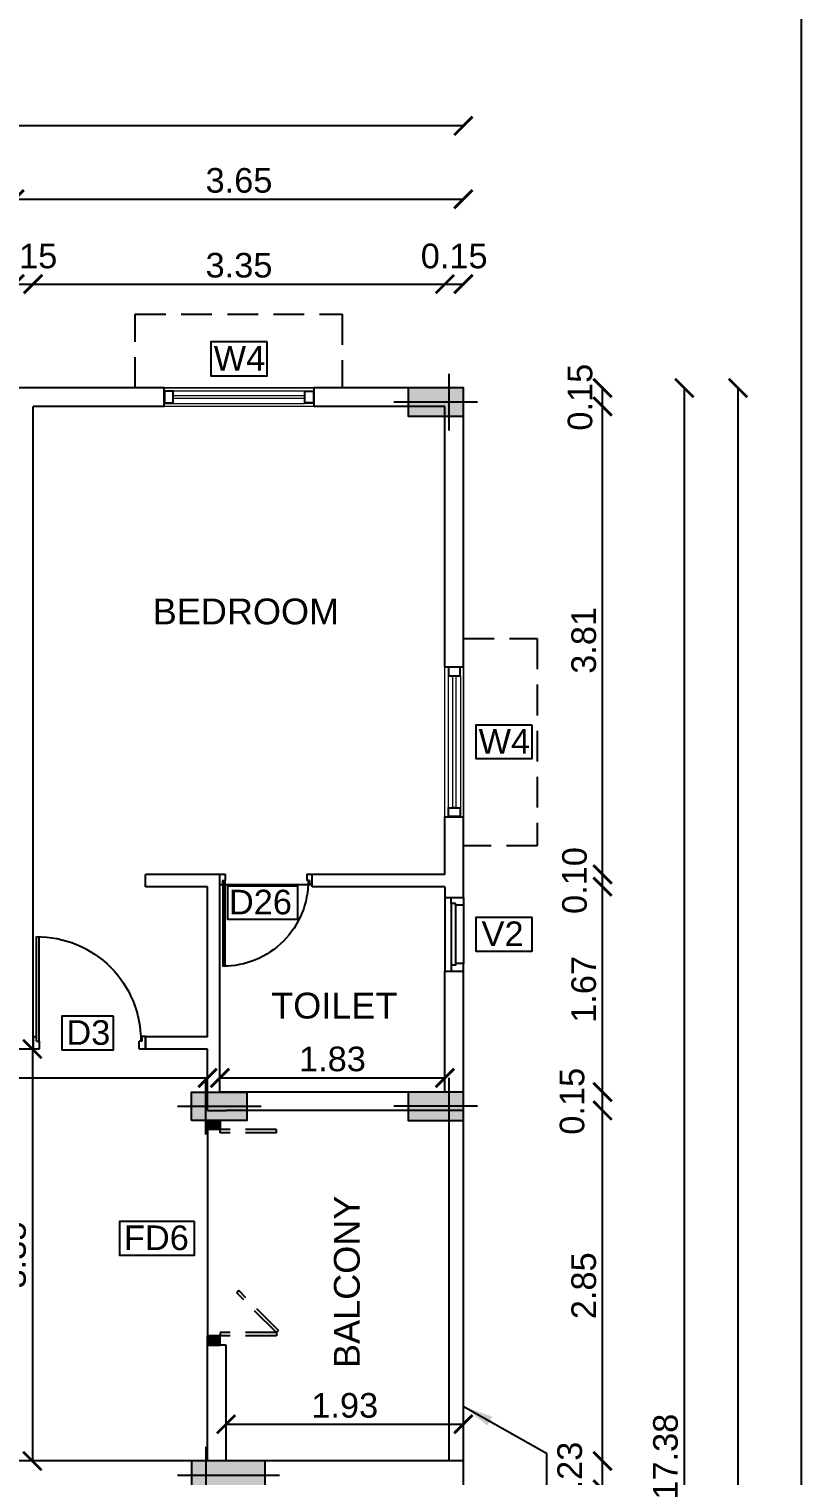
# Model space of a CAD drawing. Header units: metres. Extents: x 2130 to 3135, y 5414 to 5819.
# Drawn here: x 2856.47 to 2862.75, y 5640.43 to 5652.19 of the extents above; entities that cross this region are included whole.
import ezdxf
from ezdxf.enums import TextEntityAlignment as Align

# ---------------------------------------------------------------- set-up
doc = ezdxf.new("R2010")
doc.units = ezdxf.units.M
doc.header["$MEASUREMENT"] = 0
doc.header["$PDMODE"] = 34
doc.linetypes.add('HIDDEN', pattern=[0.375, 0.25, -0.125])
doc.layers.get('0').update_dxf_attribs({"lineweight": 18})
doc.layers.get('Defpoints').update_dxf_attribs({"lineweight": 18})
for name, color, linetype in [('col', 1, 'Continuous'), ('DIM', 8, 'Continuous'), ('JD', 3, 'Continuous'), ('TITLE', 7, 'Continuous'), ('WALL', 2, 'Continuous'), ('WIN', 5, 'Continuous')]:
    doc.layers.add(name, color=color, linetype=linetype)
doc.layers.add('text', color=7, linetype='Continuous', lineweight=25)
doc.styles.add('A1', font='arial.ttf')
doc.styles.add('R1', font='arial.ttf')
doc.dimstyles.new('DIM-CMDA', dxfattribs={"dimtxt": 0.2, "dimasz": 0.15, "dimexe": 0.05, "dimexo": 0.0625, "dimgap": 0.05, "dimtad": 1, "dimzin": 1, "dimdsep": 46, "dimtxsty": 'R1', "dimblk": 'ARCHTICK', "dimcen": 0.09, "dimse1": 1, "dimse2": 1, "dimclrd": 8, "dimclre": 8, "dimadec": 0, "dimazin": 0, "dimtm": 1e-09, "dimtfac": 1, "dimtofl": 0, "dimtmove": 2, "dimatfit": 3, "dimfxl": 0, "dimtolj": 1, "dimtzin": 0, "dimlwd": -1, "dimlwe": -1, "dimarcsym": 0})

# ---------------------------------------------------------------- blocks, each defined once
blk = doc.blocks.new('A$C43150011')
at = {"layer": 'WIN'}
for p, q in [((0.667, 0.75), (0.749, 0.75)), ((0.667, 0.75), (0.667, 0.728)), ((0.698, 0.728), (0.667, 0.728)), ((0.698, 0.728), (0.698, 0.708)), ((0.749, 0.708), (0.698, 0.708)), ((0.749, 0.708), (0.749, 0.75)), ((0.698, 0.023), (0, 0.023)), ((0.698, 0.04), (0.001, 0.04)), ((0.667, 0), (0.667, 0.022)), ((0.698, 0.022), (0.667, 0.022)), ((0.667, 0), (0.749, 0)), ((0.749, 0.042), (0.698, 0.042)), ((0.698, 0.022), (0.698, 0.042)), ((0.749, 0), (0.749, 0.042))]:
    blk.add_line(p, q, dxfattribs=at)
blk.add_lwpolyline([(0.667, 0), (0.667, 0.75)], dxfattribs=at)
blk.add_arc((0.694, 0.025), 0.693, 89.6455, 180.1793, dxfattribs=at)
blk = doc.blocks.new('A$C451D3D78')
at = {"layer": 'WIN'}
for p, q in [((0.851, 0.887), (0, 0.887)), ((0.851, 0.866), (0.001, 0.866)), ((0.813, 0.915), (0.913, 0.915)), ((0.813, 0.915), (0.813, 0.888)), ((0.851, 0.888), (0.813, 0.888)), ((0.851, 0.888), (0.851, 0.864)), ((0.913, 0.864), (0.851, 0.864)), ((0.913, 0.915), (0.913, 0.864)), ((0.851, 0.027), (0.813, 0.027)), ((0.813, 0), (0.813, 0.027)), ((0.913, 0.051), (0.851, 0.051)), ((0.851, 0.027), (0.851, 0.051)), ((0.913, 0.051), (0.913, 0)), ((0.813, 0), (0.913, 0))]:
    blk.add_line(p, q, dxfattribs=at)
blk.add_arc((0.846, 0.885), 0.846, 179.8207, 270.3545, dxfattribs=at)
blk = doc.blocks.new('A$C36B25374')
at = {"layer": 'WIN', "linetype": 'HIDDEN'}
for p, q in [((0.076, 0.559), (0.076, 0.102)), ((0.102, 0.559), (0.076, 0.559)), ((0.12, 0.577), (0.102, 0.559)), ((0.102, 0.559), (0.102, 0.102)), ((0.102, 0.559), (0.425, 0.236)), ((0.12, 0.577), (0.443, 0.253)), ((1.727, 0.559), (1.727, 0.102)), ((1.727, 0.559), (1.753, 0.559)), ((1.753, 0.559), (1.753, 0.102)), ((0.443, 0.253), (0.425, 0.236)), ((0.102, 0.102), (0.076, 0.102)), ((1.727, 0.102), (1.753, 0.102))]:
    blk.add_line(p, q, dxfattribs=at)
at = {"layer": 'WIN'}
for p, q in [((0, 0), (0, 0.102)), ((0, 0), (0, 0.102)), ((0, 0), (0, 0.102)), ((0, 0), (0, 0.102)), ((0, 0.102), (0.076, 0.102)), ((0, 0), (0.076, 0)), ((0.076, 0.102), (0.076, 0)), ((1.753, 0), (0.076, 0)), ((1.753, 0.102), (1.753, 0)), ((1.829, 0.102), (1.753, 0.102)), ((1.829, 0), (1.753, 0)), ((1.829, 0), (1.829, 0.102)), ((1.829, 0), (1.829, 0.102)), ((1.829, 0), (1.829, 0.102)), ((1.829, 0), (1.829, 0.102))]:
    blk.add_line(p, q, dxfattribs=at)
for points in [[(0, 0.102), (0, 0), (0.076, 0.102), (0.076, 0)], [(1.753, 0.102), (1.753, 0), (1.829, 0.102), (1.829, 0)]]:
    blk.add_solid(points, dxfattribs=at)
blk = doc.blocks.new('A$C5D530010')
at = {"layer": 'WIN', "lineweight": 9}
blk.add_lwpolyline([(0.064, 0.077), (0.064, 1.143), (0.089, 1.143), (0.089, 0.077)], close=True, dxfattribs=at)
at = {"color": 7, "lineweight": 9}
for points in [[(0.025, 1.22), (0.127, 1.22), (0.127, 1.143), (0.025, 1.143)], [(0.025, 0), (0.025, 0.077), (0.127, 0.077), (0.127, 0)]]:
    blk.add_wipeout(points, dxfattribs=at).dxf.layer = 'WIN'
at = {"layer": 'WIN', "lineweight": 9}
for p, q in [((0, 0), (0, 1.22)), ((0.15, 0), (0.15, 1.22)), ((0.025, 1.143), (0.025, 0.077)), ((0.127, 1.143), (0.127, 0.077))]:
    blk.add_line(p, q, dxfattribs=at)
at = {"layer": 'WIN', "color": 7, "lineweight": 9}
for points in [[(0.025, 1.22), (0.025, 1.143), (0.127, 1.143), (0.127, 1.22), (0.025, 1.22)], [(0.127, 0), (0.025, 0), (0.025, 0.077), (0.127, 0.077), (0.127, 0)]]:
    blk.add_lwpolyline(points, dxfattribs=at)
for points in [[(0.031, 1.214), (0.031, 1.149), (0.121, 1.149), (0.121, 1.214)], [(0.121, 0.006), (0.031, 0.006), (0.031, 0.071), (0.121, 0.071)]]:
    blk.add_lwpolyline(points, close=True, dxfattribs=at)
blk = doc.blocks.new('A$C1E3E09E3')
at = {"layer": 'WIN'}
for p, q in [((0, 0.6), (0, 0)), ((0.05, 0.551), (0.05, 0.049)), ((0.087, 0.537), (0.087, 0.063)), ((0.15, 0.537), (0.15, 0.063))]:
    blk.add_line(p, q, dxfattribs=at)
at = {"layer": 'WIN', "color": 9}
for points in [[(0.05, 0.551), (0.05, 0.6), (0.15, 0.6), (0.15, 0.537), (0.087, 0.537), (0.087, 0.551), (0.05, 0.551)], [(0.05, 0.049), (0.05, 0), (0.15, 0), (0.15, 0.063), (0.087, 0.063), (0.087, 0.049), (0.05, 0.049)]]:
    blk.add_lwpolyline(points, dxfattribs=at)
blk = doc.blocks.new('230x600')
blk.add_hatch(color=0).paths.add_polyline_path([(1593.962, -175.039), (1594.192, -175.039), (1594.192, -175.639), (1593.962, -175.639)])
at = {"color": 0}
for p, q in [((1594.077, -174.924), (1594.077, -175.754)), ((1593.847, -175.154), (1594.307, -175.154))]:
    blk.add_line(p, q, dxfattribs=at)
blk.add_lwpolyline([(1593.962, -175.039), (1594.192, -175.039), (1594.192, -175.639), (1593.962, -175.639)], close=True, dxfattribs=at)
blk = doc.blocks.new('230x450')
blk.add_hatch(color=0).paths.add_polyline_path([(1594.873, -175.039), (1595.103, -175.039), (1595.103, -175.489), (1594.873, -175.489)])
at = {"color": 0}
for p, q in [((1594.988, -174.924), (1594.988, -175.604)), ((1594.758, -175.154), (1595.218, -175.154))]:
    blk.add_line(p, q, dxfattribs=at)
blk.add_lwpolyline([(1594.873, -175.039), (1595.103, -175.039), (1595.103, -175.489), (1594.873, -175.489)], close=True, dxfattribs=at)
blk = doc.blocks.new('_ArchTick')
at = {"color": 0, "linetype": 'ByBlock', "const_width": 0.15}
blk.add_lwpolyline([(-0.5, -0.5), (0.5, 0.5)], dxfattribs=at)
blk = doc.blocks.new('*D586')
at = {"layer": 'Defpoints', "color": 0}
for p in [(2856.505, 5650.112), (2856.355, 5648.617), (2856.505, 5648.598)]:
    blk.add_point(p, dxfattribs=at)
at = {"layer": 'DIM', "color": 8}
blk.add_line((2856.355, 5650.112), (2856.505, 5650.112), dxfattribs=at)
at = {"layer": 'DIM', "color": 8, "xscale": 0.15, "yscale": 0.15, "zscale": 0.15, "rotation": 180}
blk.add_blockref('_ArchTick', (2856.355, 5650.112), dxfattribs=at)
at = {"layer": 'DIM', "color": 8, "xscale": 0.15, "yscale": 0.15, "zscale": 0.15}
blk.add_blockref('_ArchTick', (2856.505, 5650.112), dxfattribs=at)
at = {"layer": 'DIM', "color": 0, "insert": (2856.43, 5650.339), "char_height": 0.2, "attachment_point": 5, "style": 'R1'}
blk.add_mtext('\\A1;0.15', dxfattribs=at)
blk = doc.blocks.new('*D587')
at = {"layer": 'Defpoints', "color": 0}
for p in [(2859.855, 5650.112), (2859.855, 5648.659), (2856.505, 5648.598)]:
    blk.add_point(p, dxfattribs=at)
at = {"layer": 'DIM', "color": 8}
blk.add_line((2856.505, 5650.112), (2859.855, 5650.112), dxfattribs=at)
at = {"layer": 'DIM', "color": 8, "xscale": 0.15, "yscale": 0.15, "zscale": 0.15, "rotation": 180}
blk.add_blockref('_ArchTick', (2856.505, 5650.112), dxfattribs=at)
at = {"layer": 'DIM', "color": 8, "xscale": 0.15, "yscale": 0.15, "zscale": 0.15}
blk.add_blockref('_ArchTick', (2859.855, 5650.112), dxfattribs=at)
at = {"layer": 'DIM', "color": 0, "insert": (2858.18, 5650.264), "char_height": 0.2, "attachment_point": 5, "style": 'R1'}
blk.add_mtext('\\A1;3.35', dxfattribs=at)
blk = doc.blocks.new('*D588')
at = {"layer": 'Defpoints', "color": 0}
for p in [(2860.005, 5650.112), (2859.855, 5648.659), (2860.005, 5648.659)]:
    blk.add_point(p, dxfattribs=at)
at = {"layer": 'DIM', "color": 8}
blk.add_line((2859.855, 5650.112), (2860.005, 5650.112), dxfattribs=at)
at = {"layer": 'DIM', "color": 8, "xscale": 0.15, "yscale": 0.15, "zscale": 0.15, "rotation": 180}
blk.add_blockref('_ArchTick', (2859.855, 5650.112), dxfattribs=at)
at = {"layer": 'DIM', "color": 8, "xscale": 0.15, "yscale": 0.15, "zscale": 0.15}
blk.add_blockref('_ArchTick', (2860.005, 5650.112), dxfattribs=at)
at = {"layer": 'DIM', "color": 0, "insert": (2859.93, 5650.339), "char_height": 0.2, "attachment_point": 5, "style": 'R1'}
blk.add_mtext('\\A1;0.15', dxfattribs=at)
blk = doc.blocks.new('*D594')
at = {"layer": 'Defpoints', "color": 0}
for p in [(2860.005, 5650.802), (2856.355, 5648.713), (2860.005, 5648.659)]:
    blk.add_point(p, dxfattribs=at)
at = {"layer": 'DIM', "color": 8}
blk.add_line((2856.355, 5650.802), (2860.005, 5650.802), dxfattribs=at)
at = {"layer": 'DIM', "color": 8, "xscale": 0.15, "yscale": 0.15, "zscale": 0.15, "rotation": 180}
blk.add_blockref('_ArchTick', (2856.355, 5650.802), dxfattribs=at)
at = {"layer": 'DIM', "color": 8, "xscale": 0.15, "yscale": 0.15, "zscale": 0.15}
blk.add_blockref('_ArchTick', (2860.005, 5650.802), dxfattribs=at)
at = {"layer": 'DIM', "color": 0, "insert": (2858.18, 5650.954), "char_height": 0.2, "attachment_point": 5, "style": 'R1'}
blk.add_mtext('\\A1;3.65', dxfattribs=at)
blk = doc.blocks.new('*D595')
at = {"layer": 'Defpoints', "color": 0}
for p in [(2837.205, 5651.398), (2837.205, 5648.134), (2860.005, 5647.863)]:
    blk.add_point(p, dxfattribs=at)
at = {"layer": 'DIM', "color": 8}
blk.add_line((2860.005, 5651.398), (2837.205, 5651.398), dxfattribs=at)
at = {"layer": 'DIM', "color": 8, "xscale": 0.15, "yscale": 0.15, "zscale": 0.15, "rotation": 180}
blk.add_blockref('_ArchTick', (2837.205, 5651.398), dxfattribs=at)
at = {"layer": 'DIM', "color": 8, "xscale": 0.15, "yscale": 0.15, "zscale": 0.15}
blk.add_blockref('_ArchTick', (2860.005, 5651.398), dxfattribs=at)
at = {"layer": 'DIM', "color": 0, "insert": (2848.605, 5651.55), "char_height": 0.2, "attachment_point": 5, "style": 'R1'}
blk.add_mtext('\\A1;22.80', dxfattribs=at)
blk = doc.blocks.new('*D553')
at = {"layer": 'Defpoints', "color": 0}
for p in [(2859.185, 5640.542), (2861.137, 5640.542), (2859.17, 5640.312)]:
    blk.add_point(p, dxfattribs=at)
at = {"layer": 'DIM', "color": 8}
blk.add_line((2861.137, 5640.312), (2861.137, 5640.542), dxfattribs=at)
at = {"layer": 'DIM', "color": 8, "xscale": 0.15, "yscale": 0.15, "zscale": 0.15}
for p, rotation in [((2861.137, 5640.542), 90), ((2861.137, 5640.312), 270)]:
    blk.add_blockref('_ArchTick', p, dxfattribs=dict(at, rotation=rotation))
at = {"layer": 'DIM', "color": 0, "insert": (2860.871, 5640.427), "char_height": 0.2, "attachment_point": 5, "rotation": 90, "style": 'R1'}
blk.add_mtext('\\A1;0.23', dxfattribs=at)
blk = doc.blocks.new('*D554')
at = {"layer": 'Defpoints', "color": 0}
for p in [(2859.04, 5643.392), (2861.137, 5643.392), (2859.185, 5640.542)]:
    blk.add_point(p, dxfattribs=at)
at = {"layer": 'DIM', "color": 8}
blk.add_line((2861.137, 5640.542), (2861.137, 5643.392), dxfattribs=at)
at = {"layer": 'DIM', "color": 8, "xscale": 0.15, "yscale": 0.15, "zscale": 0.15}
for p, rotation in [((2861.137, 5643.392), 90), ((2861.137, 5640.542), 270)]:
    blk.add_blockref('_ArchTick', p, dxfattribs=dict(at, rotation=rotation))
at = {"layer": 'DIM', "color": 0, "insert": (2860.985, 5641.967), "char_height": 0.2, "attachment_point": 5, "rotation": 90, "style": 'R1'}
blk.add_mtext('\\A1;2.85', dxfattribs=at)
blk = doc.blocks.new('*D555')
at = {"layer": 'Defpoints', "color": 0}
for p in [(2859.052, 5643.542), (2861.137, 5643.542), (2859.04, 5643.392)]:
    blk.add_point(p, dxfattribs=at)
at = {"layer": 'DIM', "color": 8}
blk.add_line((2861.137, 5643.392), (2861.137, 5643.542), dxfattribs=at)
at = {"layer": 'DIM', "color": 8, "xscale": 0.15, "yscale": 0.15, "zscale": 0.15}
for p, rotation in [((2861.137, 5643.542), 90), ((2861.137, 5643.392), 270)]:
    blk.add_blockref('_ArchTick', p, dxfattribs=dict(at, rotation=rotation))
at = {"layer": 'DIM', "color": 0, "insert": (2860.89, 5643.467), "char_height": 0.2, "attachment_point": 5, "rotation": 90, "style": 'R1'}
blk.add_mtext('\\A1;0.15', dxfattribs=at)
blk = doc.blocks.new('*D556')
at = {"layer": 'Defpoints', "color": 0}
for p in [(2859.084, 5645.212), (2861.137, 5645.212), (2859.052, 5643.542)]:
    blk.add_point(p, dxfattribs=at)
at = {"layer": 'DIM', "color": 8}
blk.add_line((2861.137, 5643.542), (2861.137, 5645.212), dxfattribs=at)
at = {"layer": 'DIM', "color": 8, "xscale": 0.15, "yscale": 0.15, "zscale": 0.15}
for p, rotation in [((2861.137, 5645.212), 90), ((2861.137, 5643.542), 270)]:
    blk.add_blockref('_ArchTick', p, dxfattribs=dict(at, rotation=rotation))
at = {"layer": 'DIM', "color": 0, "insert": (2860.985, 5644.377), "char_height": 0.2, "attachment_point": 5, "rotation": 90, "style": 'R1'}
blk.add_mtext('\\A1;1.67', dxfattribs=at)
blk = doc.blocks.new('*D557')
at = {"layer": 'Defpoints', "color": 0}
for p in [(2859.106, 5645.312), (2861.137, 5645.312), (2859.084, 5645.212)]:
    blk.add_point(p, dxfattribs=at)
at = {"layer": 'DIM', "color": 8}
blk.add_line((2861.137, 5645.212), (2861.137, 5645.312), dxfattribs=at)
at = {"layer": 'DIM', "color": 8, "xscale": 0.15, "yscale": 0.15, "zscale": 0.15}
for p, rotation in [((2861.137, 5645.312), 90), ((2861.137, 5645.212), 270)]:
    blk.add_blockref('_ArchTick', p, dxfattribs=dict(at, rotation=rotation))
at = {"layer": 'DIM', "color": 0, "insert": (2860.91, 5645.262), "char_height": 0.2, "attachment_point": 5, "rotation": 90, "style": 'R1'}
blk.add_mtext('\\A1;0.10', dxfattribs=at)
blk = doc.blocks.new('*D558')
at = {"layer": 'Defpoints', "color": 0}
for p in [(2859.322, 5649.117), (2861.137, 5649.117), (2859.106, 5645.312)]:
    blk.add_point(p, dxfattribs=at)
at = {"layer": 'DIM', "color": 8}
blk.add_line((2861.137, 5645.312), (2861.137, 5649.117), dxfattribs=at)
at = {"layer": 'DIM', "color": 8, "xscale": 0.15, "yscale": 0.15, "zscale": 0.15}
for p, rotation in [((2861.137, 5649.117), 90), ((2861.137, 5645.312), 270)]:
    blk.add_blockref('_ArchTick', p, dxfattribs=dict(at, rotation=rotation))
at = {"layer": 'DIM', "color": 0, "insert": (2860.985, 5647.215), "char_height": 0.2, "attachment_point": 5, "rotation": 90, "style": 'R1'}
blk.add_mtext('\\A1;3.81', dxfattribs=at)
blk = doc.blocks.new('*D559')
at = {"layer": 'Defpoints', "color": 0}
for p in [(2859.301, 5649.267), (2861.137, 5649.267), (2859.322, 5649.117)]:
    blk.add_point(p, dxfattribs=at)
at = {"layer": 'DIM', "color": 8}
blk.add_line((2861.137, 5649.117), (2861.137, 5649.267), dxfattribs=at)
at = {"layer": 'DIM', "color": 8, "xscale": 0.15, "yscale": 0.15, "zscale": 0.15}
for p, rotation in [((2861.137, 5649.267), 90), ((2861.137, 5649.117), 270)]:
    blk.add_blockref('_ArchTick', p, dxfattribs=dict(at, rotation=rotation))
at = {"layer": 'DIM', "color": 0, "insert": (2860.955, 5649.192), "char_height": 0.2, "attachment_point": 5, "rotation": 90, "style": 'R1'}
blk.add_mtext('\\A1;0.15', dxfattribs=at)
blk = doc.blocks.new('*D560')
at = {"layer": 'Defpoints', "color": 0}
for p in [(2859.301, 5649.267), (2859.301, 5631.887), (2861.802, 5631.887)]:
    blk.add_point(p, dxfattribs=at)
at = {"layer": 'DIM', "color": 8}
blk.add_line((2861.802, 5649.267), (2861.802, 5631.887), dxfattribs=at)
at = {"layer": 'DIM', "color": 8, "xscale": 0.15, "yscale": 0.15, "zscale": 0.15}
for p, rotation in [((2861.802, 5649.267), 90), ((2861.802, 5631.887), 270)]:
    blk.add_blockref('_ArchTick', p, dxfattribs=dict(at, rotation=rotation))
at = {"layer": 'DIM', "color": 4, "insert": (2861.65, 5640.577), "char_height": 0.2, "attachment_point": 5, "rotation": 90, "style": 'R1'}
blk.add_mtext('\\A1;17.38', dxfattribs=at)
blk = doc.blocks.new('*D657')
at = {"layer": 'Defpoints', "color": 0}
for p in [(2859.855, 5643.799), (2858.025, 5643.657), (2859.855, 5643.657)]:
    blk.add_point(p, dxfattribs=at)
at = {"layer": 'DIM', "color": 8}
blk.add_line((2858.025, 5643.657), (2859.855, 5643.657), dxfattribs=at)
at = {"layer": 'DIM', "color": 8, "xscale": 0.15, "yscale": 0.15, "zscale": 0.15, "rotation": 180}
blk.add_blockref('_ArchTick', (2858.025, 5643.657), dxfattribs=at)
at = {"layer": 'DIM', "color": 8, "xscale": 0.15, "yscale": 0.15, "zscale": 0.15}
blk.add_blockref('_ArchTick', (2859.855, 5643.657), dxfattribs=at)
at = {"layer": 'DIM', "color": 0, "insert": (2858.94, 5643.81), "char_height": 0.2, "attachment_point": 5, "style": 'R1'}
blk.add_mtext('\\A1;1.83', dxfattribs=at)
blk = doc.blocks.new('*D658')
at = {"layer": 'Defpoints', "color": 0}
for p in [(2857.925, 5643.657), (2850.655, 5642.035), (2857.925, 5641.013)]:
    blk.add_point(p, dxfattribs=at)
at = {"layer": 'DIM', "color": 8}
blk.add_line((2850.655, 5643.657), (2857.925, 5643.657), dxfattribs=at)
at = {"layer": 'DIM', "color": 8, "xscale": 0.15, "yscale": 0.15, "zscale": 0.15, "rotation": 180}
blk.add_blockref('_ArchTick', (2850.655, 5643.657), dxfattribs=at)
at = {"layer": 'DIM', "color": 8, "xscale": 0.15, "yscale": 0.15, "zscale": 0.15}
blk.add_blockref('_ArchTick', (2857.925, 5643.657), dxfattribs=at)
at = {"layer": 'DIM', "color": 0, "insert": (2854.29, 5643.499), "char_height": 0.2, "attachment_point": 5, "style": 'R1'}
blk.add_mtext('\\A1;7.27', dxfattribs=at)
blk = doc.blocks.new('*D659')
at = {"layer": 'Defpoints', "color": 0}
for p in [(2858.075, 5641.013), (2860.005, 5641.013), (2860.005, 5640.841)]:
    blk.add_point(p, dxfattribs=at)
at = {"layer": 'DIM', "color": 8}
blk.add_line((2858.075, 5640.841), (2860.005, 5640.841), dxfattribs=at)
at = {"layer": 'DIM', "color": 8, "xscale": 0.15, "yscale": 0.15, "zscale": 0.15, "rotation": 180}
blk.add_blockref('_ArchTick', (2858.075, 5640.841), dxfattribs=at)
at = {"layer": 'DIM', "color": 8, "xscale": 0.15, "yscale": 0.15, "zscale": 0.15}
blk.add_blockref('_ArchTick', (2860.005, 5640.841), dxfattribs=at)
at = {"layer": 'DIM', "color": 0, "insert": (2859.04, 5640.993), "char_height": 0.2, "attachment_point": 5, "style": 'R1'}
blk.add_mtext('\\A1;1.93', dxfattribs=at)
blk = doc.blocks.new('*D660')
at = {"layer": 'Defpoints', "color": 0}
for p in [(2856.428, 5643.892), (2856.428, 5640.542), (2856.499, 5640.542)]:
    blk.add_point(p, dxfattribs=at)
at = {"layer": 'DIM', "color": 8}
blk.add_line((2856.499, 5643.892), (2856.499, 5640.542), dxfattribs=at)
at = {"layer": 'DIM', "color": 8, "xscale": 0.15, "yscale": 0.15, "zscale": 0.15}
for p, rotation in [((2856.499, 5643.892), 90), ((2856.499, 5640.542), 270)]:
    blk.add_blockref('_ArchTick', p, dxfattribs=dict(at, rotation=rotation))
at = {"layer": 'DIM', "color": 0, "insert": (2856.347, 5642.217), "char_height": 0.2, "attachment_point": 5, "rotation": 90, "style": 'R1'}
blk.add_mtext('\\A1;3.35', dxfattribs=at)
blk = doc.blocks.new('*D495')
at = {"layer": 'Defpoints', "color": 0}
for p in [(2859.301, 5649.267), (2862.239, 5649.267), (2859.397, 5613.287)]:
    blk.add_point(p, dxfattribs=at)
at = {"layer": 'DIM', "color": 8}
blk.add_line((2862.239, 5613.287), (2862.239, 5649.267), dxfattribs=at)
at = {"layer": 'DIM', "color": 8, "xscale": 0.15, "yscale": 0.15, "zscale": 0.15}
for p, rotation in [((2862.239, 5649.267), 90), ((2862.239, 5613.287), 270)]:
    blk.add_blockref('_ArchTick', p, dxfattribs=dict(at, rotation=rotation))
at = {"layer": 'DIM', "color": 2, "insert": (2862.077, 5631.277), "char_height": 0.22, "attachment_point": 5, "rotation": 90, "style": 'R1'}
blk.add_mtext('\\A1;35.98', dxfattribs=at)

msp = doc.modelspace()

# ---------------------------------------------------------------- linework, layer by layer
at = {"layer": 'JD', "color": 8}
for points in [[(2858.409, 5649.641), (2857.95, 5649.641), (2857.95, 5649.367), (2858.409, 5649.367)], [(2860.564, 5646.526), (2860.105, 5646.526), (2860.105, 5646.253), (2860.564, 5646.253)], [(2858.088, 5645.219), (2858.657, 5645.219), (2858.657, 5644.946), (2858.088, 5644.946)], [(2860.564, 5644.961), (2860.105, 5644.961), (2860.105, 5644.688), (2860.564, 5644.688)], [(2857.16, 5644.158), (2856.74, 5644.158), (2856.74, 5643.885), (2857.16, 5643.885)], [(2857.818, 5642.489), (2857.209, 5642.489), (2857.209, 5642.215), (2857.818, 5642.215)]]:
    msp.add_lwpolyline(points, close=True, dxfattribs=at)
at = {"layer": 'WALL', "color": 2}
for p, q in [((2857.57, 5649.267), (2856.355, 5649.267)), ((2860.005, 5649.267), (2858.79, 5649.267)), ((2860.005, 5647), (2860.005, 5649.267)), ((2856.505, 5643.892), (2856.505, 5649.117)), ((2857.57, 5649.117), (2856.505, 5649.117)), ((2859.855, 5649.117), (2858.79, 5649.117)), ((2859.855, 5647), (2859.855, 5649.117)), ((2859.855, 5645.312), (2859.855, 5645.78)), ((2860.005, 5645.125), (2860.005, 5645.78)), ((2857.42, 5645.212), (2857.42, 5645.312)), ((2858.025, 5643.542), (2858.025, 5645.312)), ((2858.775, 5645.212), (2858.775, 5645.312)), ((2857.925, 5643.992), (2857.925, 5645.212)), ((2859.855, 5643.542), (2859.855, 5644.525)), ((2860.005, 5643.392), (2860.005, 5644.525)), ((2857.42, 5643.892), (2857.42, 5643.992)), ((2857.925, 5643.392), (2857.925, 5643.892)), ((2857.925, 5640.542), (2857.925, 5641.484)), ((2858.075, 5640.542), (2858.075, 5641.484))]:
    msp.add_line(p, q, dxfattribs=at)
at = {"layer": 'WALL', "linetype": 'Continuous'}
for p, q in [((2857.57, 5649.117), (2857.57, 5649.267)), ((2859.855, 5647), (2860.005, 5647))]:
    msp.add_line(p, q, dxfattribs=at)
at = {"layer": 'WALL'}
for p, q in [((2858.025, 5645.312), (2857.42, 5645.312)), ((2859.855, 5645.312), (2858.775, 5645.312)), ((2857.925, 5645.212), (2857.42, 5645.212)), ((2859.855, 5645.212), (2858.775, 5645.212)), ((2859.855, 5645.125), (2860.005, 5645.125)), ((2859.855, 5644.525), (2860.005, 5644.525)), ((2857.925, 5643.992), (2857.42, 5643.992)), ((2856.505, 5643.892), (2855.665, 5643.892)), ((2857.925, 5643.892), (2857.42, 5643.892)), ((2859.855, 5643.542), (2858.025, 5643.542)), ((2860.005, 5643.392), (2858.075, 5643.392)), ((2857.925, 5640.542), (2850.425, 5640.542)), ((2860.005, 5640.542), (2858.075, 5640.542))]:
    msp.add_line(p, q, dxfattribs=at)
for points in [[(2857.57, 5649.117), (2857.57, 5649.267)], [(2858.79, 5649.117), (2858.79, 5649.267)], [(2859.855, 5647), (2860.005, 5647)], [(2859.855, 5645.78), (2860.005, 5645.78)], [(2859.855, 5645.212), (2859.855, 5645.125)], [(2860.005, 5640.312), (2860.005, 5640.542)]]:
    msp.add_lwpolyline(points, dxfattribs=at)
at = {"layer": 'WALL', "color": 2}
for points in [[(2857.925, 5643.392), (2858.075, 5643.392)], [(2858.075, 5641.484), (2857.925, 5641.484)]]:
    msp.add_lwpolyline(points, dxfattribs=at)
at = {"layer": 'WIN', "linetype": 'Continuous'}
for p, q in [((2859.89, 5640.542), (2859.89, 5643.392)), ((2860.005, 5640.542), (2860.005, 5643.392))]:
    msp.add_line(p, q, dxfattribs=at)

# ---------------------------------------------------------------- block references
at = {"layer": 'col', "color": 3, "xscale": -1, "rotation": 270}
for p in [(3035.044, 4054.164), (3035.044, 4048.439)]:
    msp.add_blockref('230x450', p, dxfattribs=at)
at = {"layer": 'col', "color": 3, "rotation": 90}
msp.add_blockref('230x450', (2682.755, 4048.439), dxfattribs=at)
at = {"layer": 'col', "color": 4, "xscale": -1, "rotation": 90}
msp.add_blockref('230x600', (2682.755, 7234.505), dxfattribs=at)
at = {"layer": 'WIN', "xscale": -1}
for name, p, rotation in [('A$C43150011', (2858.025, 5644.564), 270), ('A$C451D3D78', (2857.42, 5644.806), 90), ('A$C36B25374', (2857.925, 5641.484), 270)]:
    msp.add_blockref(name, p, dxfattribs=dict(at, rotation=rotation))
at = {"layer": 'WIN'}
msp.add_blockref('A$C1E3E09E3', (2859.855, 5644.525), dxfattribs=at)

# ---------------------------------------------------------------- texts
at = {"layer": 'JD', "style": 'R1'}
for s, p in [('W4', (2857.974, 5649.409)), ('W4', (2860.129, 5646.294)), ('D26', (2858.098, 5644.987)), ('V2', (2860.153, 5644.729)), ('D3', (2856.776, 5643.926)), ('FD6', (2857.244, 5642.257))]:
    msp.add_text(s, height=0.2, dxfattribs=at).set_placement(p)
at = {"layer": 'text', "style": 'A1'}
for s, p in [('BEDROOM', (2858.236, 5647.45)), ('TOILET', (2858.955, 5644.245))]:
    msp.add_text(s, height=0.21, dxfattribs=at).set_placement(p, align=Align.MIDDLE_CENTER)
msp.add_text('BALCONY', height=0.21, rotation=90, dxfattribs=at).set_placement((2859.057, 5641.999), align=Align.MIDDLE_CENTER)

# ---------------------------------------------------------------- dimensions: what is measured, and where the dimension line sits
at = {"layer": 'DIM', "color": 7}
for base, p1, p2, picture, middle in [((2856.505, 5650.112), (2856.355, 5648.617), (2856.505, 5648.598), '*D586', (2856.43, 5650.339)), ((2860.005, 5650.112), (2859.855, 5648.659), (2860.005, 5648.659), '*D588', (2859.93, 5650.339)), ((2859.855, 5643.657), (2858.025, 5643.657), (2859.855, 5643.799), '*D657', (2858.94, 5643.81)), ((2860.005, 5640.841), (2858.075, 5641.013), (2860.005, 5641.013), '*D659', (2859.04, 5640.993))]:
    dim = msp.add_linear_dim(base=base, p1=p1, p2=p2, dimstyle='DIM-CMDA', override={"dimpost": '\\X'}, dxfattribs=at)
    dim.commit()
    dim.dimension.update_dxf_attribs({"geometry": picture, "text_midpoint": middle})
for base, p1, p2, picture, middle in [((2861.137, 5649.267), (2859.322, 5649.117), (2859.301, 5649.267), '*D559', (2860.955, 5649.192)), ((2861.137, 5645.312), (2859.084, 5645.212), (2859.106, 5645.312), '*D557', (2860.91, 5645.262)), ((2861.137, 5643.542), (2859.04, 5643.392), (2859.052, 5643.542), '*D555', (2860.89, 5643.467)), ((2861.137, 5640.542), (2859.17, 5640.312), (2859.185, 5640.542), '*D553', (2860.871, 5640.427))]:
    dim = msp.add_linear_dim(base=base, p1=p1, p2=p2, angle=90, dimstyle='DIM-CMDA', override={"dimpost": '\\X'}, dxfattribs=at)
    dim.commit()
    dim.dimension.update_dxf_attribs({"geometry": picture, "text_midpoint": middle, "dimtype": 160})
for base, p1, p2, picture, middle in [((2861.137, 5645.212), (2859.052, 5643.542), (2859.084, 5645.212), '*D556', (2860.985, 5644.377)), ((2856.499, 5640.542), (2856.428, 5643.892), (2856.428, 5640.542), '*D660', (2856.347, 5642.217)), ((2861.137, 5643.392), (2859.185, 5640.542), (2859.04, 5643.392), '*D554', (2860.985, 5641.967))]:
    dim = msp.add_linear_dim(base=base, p1=p1, p2=p2, angle=90, dimstyle='DIM-CMDA', override={"dimpost": '\\X'}, dxfattribs=at)
    dim.commit()
    dim.dimension.update_dxf_attribs({"geometry": picture, "text_midpoint": middle})
dim = msp.add_linear_dim(base=(2857.925, 5643.657), p1=(2850.655, 5642.035), p2=(2857.925, 5641.013), dimstyle='DIM-CMDA', override={"dimpost": '\\X'}, dxfattribs=at)
dim.commit()
dim.dimension.update_dxf_attribs({"geometry": '*D658', "text_midpoint": (2854.29, 5643.499), "dimtype": 160})

# ---------------------------------------------------------------- leaders
at = {"layer": 'text'}
msp.add_leader([(2860.002, 5640.989), (2860.68, 5640.606), (2860.68, 5640.105)], dimstyle='DIM-CMDA', override={"dimasz": 0.25, "dimtad": 0, "dimclrd": 7, "dimfxl": 0.1875, "dimfxlon": 1, "dimarcsym": 1}, dxfattribs=at)

# ---------------------------------------------------------------- next in the draw order: block references
at = {"layer": 'WIN', "linetype": 'Continuous', "rotation": 90}
msp.add_blockref('A$C5D530010', (2858.79, 5649.117), dxfattribs=at)
at = {"layer": 'WIN', "linetype": 'Continuous'}
msp.add_blockref('A$C5D530010', (2859.855, 5645.78), dxfattribs=at)

# ---------------------------------------------------------------- next in the draw order: linework, layer by layer
at = {"color": 6}
msp.add_lwpolyline([(2860.005, 5631.887), (2860.005, 5649.267), (2856.355, 5649.267), (2856.355, 5647.967), (2854.075, 5647.967), (2854.075, 5649.267), (2850.425, 5649.267), (2850.425, 5644.597), (2846.785, 5644.597), (2846.785, 5649.267), (2843.135, 5649.267), (2843.135, 5647.967), (2840.855, 5647.967), (2840.855, 5649.267), (2837.205, 5649.267), (2837.205, 5631.887)], dxfattribs=at)
msp.add_lwpolyline([(2837.205, 5631.887), (2837.205, 5649.267), (2840.855, 5649.267), (2840.855, 5647.967), (2843.135, 5647.967), (2843.135, 5649.267), (2846.785, 5649.267), (2846.785, 5644.597), (2850.425, 5644.597), (2850.425, 5649.267), (2854.075, 5649.267), (2854.075, 5647.967), (2856.355, 5647.967), (2856.355, 5649.267), (2860.005, 5649.267), (2860.005, 5631.887)])
at = {"layer": 'TITLE', "color": 7}
msp.add_lwpolyline([(2774.752, 5656.556), (2862.752, 5656.556), (2862.752, 5595.775), (2774.752, 5595.775)], close=True, dxfattribs=at)
at = {"layer": 'WIN', "linetype": 'HIDDEN'}
for points in [[(2857.335, 5649.267), (2857.335, 5649.267), (2857.335, 5649.867), (2859.02, 5649.867), (2859.02, 5649.867), (2859.02, 5649.267)], [(2860.005, 5647.23), (2860.005, 5647.23), (2860.605, 5647.23), (2860.605, 5645.545), (2860.605, 5645.545), (2860.005, 5645.545)]]:
    msp.add_lwpolyline(points, dxfattribs=at)

# ---------------------------------------------------------------- next in the draw order: dimensions: what is measured, and where the dimension line sits
at = {"layer": 'DIM', "color": 7}
for base, p1, p2, picture, middle in [((2837.205, 5651.398), (2860.005, 5647.863), (2837.205, 5648.134), '*D595', (2848.605, 5651.55)), ((2860.005, 5650.802), (2856.355, 5648.713), (2860.005, 5648.659), '*D594', (2858.18, 5650.954)), ((2859.855, 5650.112), (2856.505, 5648.598), (2859.855, 5648.659), '*D587', (2858.18, 5650.264))]:
    dim = msp.add_linear_dim(base=base, p1=p1, p2=p2, dimstyle='DIM-CMDA', override={"dimpost": '\\X'}, dxfattribs=at)
    dim.commit()
    dim.dimension.update_dxf_attribs({"geometry": picture, "text_midpoint": middle})
for base, p1, p2, override, picture, middle in [((2861.802, 5631.887), (2859.301, 5649.267), (2859.301, 5631.887), {"dimpost": '\\X', "dimclrt": 4}, '*D560', (2861.65, 5640.577)), ((2862.239, 5649.267), (2859.397, 5613.287), (2859.301, 5649.267), {"dimtxt": 0.22, "dimpost": '\\X', "dimclrt": 2}, '*D495', (2862.077, 5631.277)), ((2861.137328706, 5649.117470721), (2859.106133365, 5645.312470721), (2859.322030253, 5649.117470721), {"dimpost": '\\X'}, '*D558', (2860.985145896, 5647.214970721))]:
    dim = msp.add_linear_dim(base=base, p1=p1, p2=p2, angle=90, dimstyle='DIM-CMDA', override=override, dxfattribs=at)
    dim.commit()
    dim.dimension.update_dxf_attribs({"geometry": picture, "text_midpoint": middle})

doc.saveas('drawing.dxf')
